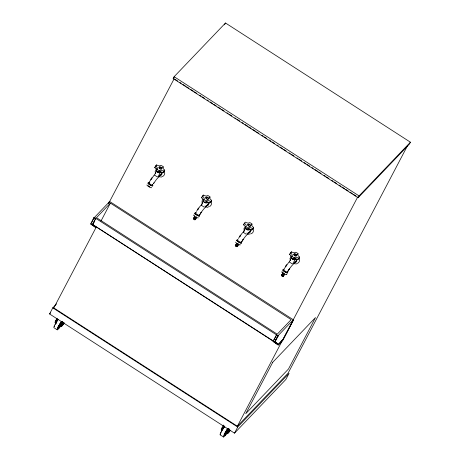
<?xml version="1.0" encoding="UTF-8"?>
<svg xmlns="http://www.w3.org/2000/svg" width="460" height="460" viewBox="0 0 460 460"><rect width="100%" height="100%" fill="white"/><g stroke="black" fill="none" stroke-linecap="round" stroke-linejoin="round"><path stroke-width="0.69" d="M205.074 205.775L205.028 206.425M247.054 232.835L247.003 233.479M282.894 272.556L283.13 272.889M287.092 273.711L286.655 274.517M202.084 200.727L202.084 203.09M60.277 324.375L59.277 326.41L59.604 326.675L58.788 327.014L59.001 325.927L58.42 326.997A5.888 0.77 -57.2 0 0 58.989 327.848L59.668 327.072A5.888 0.77 -57.2 0 0 61.301 324.858M58.926 326.301L59.133 326.893L59.719 326.462L58.943 326.767M58.978 327.141L59.19 326.054L61.151 323.518M59.133 326.893L59.334 325.881M226.602 431.399L225.526 433.573L225.854 433.832C223.267 435.338 229.155 428.392 226.257 431.739M224.359 435.269A5.888 0.77 -57.2 0 0 224.888 434.786L225.233 435.01C229.62 425.04 224.721 437.437 225.377 432.935M226.952 431.428L226.423 431.1M227.901 430.14L228.574 428.72M227.941 429.858L227.608 430.364M158.154 176.554L158.234 176.261M62.33 321.563L60.973 324.064M61.375 323.276L61.433 322.903M61.617 323.087L61.726 322.477M225.245 433.084L225.296 433.929M61.168 323.932L59.553 326.997L61.174 324.421L61.812 324.892A4.1 0.54 -57.2 0 0 61.49 326.542A4.1 0.54 -57.2 0 0 64.055 323.23M227.412 431.089L225.233 435.01A5.888 0.77 -57.2 0 1 224.664 434.154L224.474 434.033M60.852 323.949L60.507 323.725L60.766 323.541M59.512 326.347L60.829 324.047M61.726 322.046L61.249 323.133M61.013 323.834L58.989 327.848L58.644 327.623M62.083 321.626L61.352 323.11L61.059 322.782L60.904 323.064M61.784 322.558L61.462 323.075M62.761 321.643L61.669 323.092L61.324 322.868M226.763 431.48L226.015 433.009L226.36 433.234L227.539 431.652M227.223 431.227L227.119 430.75M228.212 428.714L227.493 430.29M227.211 430.985L224.664 434.154L225.176 433.119A5.888 0.77 -57.2 0 1 228.028 428.53M227.499 430.514L228.327 428.789M227.913 430.255L229.011 428.8M90.643 223.928L95.852 227.55L90.643 223.928L93.972 217.591L94.455 217.442M94.248 217.304L91.316 223.422M93.828 218.638L94.524 217.373M92.241 224.957L95.737 218.448L94.346 217.557L109.693 201.509L293.503 319.89L282.762 340.342L278.283 345.034L273.073 341.412L276.569 334.897L273.349 341.027M95.801 218.379L92.517 224.578L96.088 227.136M93.731 222.91L94.651 221.162M234.502 433.165L237.722 427.041L289.081 373.336L285.867 379.46L234.502 433.165L49.571 313.961L52.785 307.838L56.586 303.865M173.167 78.539L174.133 76.705L225.498 23L410.429 142.203L409.463 144.043L358.104 197.748L173.167 78.539L174.156 77.51M108.364 203.383L109.681 201.52M108.497 203.245L109.474 201.382M53.814 307.935L96.14 227.315M108.899 202.894L174.185 78.666M100.981 221.059L110.4 203.113L291.168 319.631L277.248 334.184L96.485 217.666L110.4 203.113M56.902 318.498L55.637 320.907A4.1 0.54 -57.2 0 0 55.315 322.558M57.5 318.74L56.177 321.258A4.1 0.54 -57.2 0 0 56.695 322.029M59.984 326.031L62.594 322.029M63.077 322.477L61.812 324.892L64.135 322.466M224.532 24.84L225.498 23M154.744 167.63L155.595 166.008A10.137 5.652 27.7 0 1 156.636 164.916A3.479 1.943 27.7 0 0 160.914 165.347A3.979 2.219 27.7 0 1 163.26 166.853A3.404 1.897 27.7 0 0 164.743 170.091L163.892 171.712A3.893 2.168 27.7 0 1 162.777 172.88A3.393 1.892 27.7 0 0 158.585 172.488A4.485 2.501 27.7 0 1 156.302 171.011A3.553 1.984 27.7 0 0 154.744 167.63A10.137 5.652 27.7 0 1 155.302 166.928M156.636 164.916L155.785 166.537A10.137 5.652 27.7 0 0 155.532 166.727M156.302 171.011L157.153 169.389A3.553 1.984 27.7 0 0 155.595 166.008M154.502 174.915L156.791 170.556M158.585 172.488L159.436 170.867A3.393 1.892 27.7 0 1 163.628 171.258A3.893 2.168 27.7 0 0 164.743 170.091M158.05 176.807L160.35 172.425M162.69 167.934L163.26 166.853M162.777 172.88L163.628 171.258M201.543 197.794L202.394 196.173A10.137 5.652 27.7 0 1 203.435 195.08A3.479 1.943 27.7 0 0 207.713 195.511A3.979 2.219 27.7 0 1 210.053 197.018A3.404 1.897 27.7 0 0 211.542 200.255L210.691 201.877A3.893 2.168 27.7 0 1 209.576 203.044A3.393 1.892 27.7 0 0 205.378 202.647A4.485 2.501 27.7 0 1 203.096 201.175A3.553 1.984 27.7 0 0 201.543 197.794A10.137 5.652 27.7 0 1 202.101 197.093M202.866 196.161L203.435 195.08M203.096 201.175L203.947 199.554A3.553 1.984 27.7 0 0 202.394 196.173M201.296 205.074L203.584 200.715M205.378 202.647L206.23 201.026A3.393 1.892 27.7 0 1 210.427 201.422A3.893 2.168 27.7 0 0 211.542 200.255M209.484 198.099L210.053 197.018M209.576 203.044L210.427 201.422M243.518 224.848L244.369 223.226A10.137 5.652 27.7 0 1 245.41 222.14A3.479 1.943 27.7 0 0 249.688 222.565A3.979 2.219 27.7 0 1 252.028 224.077A3.404 1.897 27.7 0 0 253.517 227.315L252.666 228.936A3.893 2.168 27.7 0 1 251.551 230.103A3.393 1.892 27.7 0 0 247.353 229.707A4.485 2.501 27.7 0 1 245.071 228.229A3.553 1.984 27.7 0 0 243.518 224.848A10.137 5.652 27.7 0 1 244.559 223.761M245.071 228.229L245.922 226.607A3.553 1.984 27.7 0 0 244.369 223.226M243.271 232.133L245.559 227.775M247.353 229.707L248.21 228.085A3.393 1.892 27.7 0 1 252.402 228.482A3.893 2.168 27.7 0 0 253.517 227.315M251.459 225.158L252.028 224.077M251.551 230.103L252.402 228.482M289.576 254.541L290.427 252.919A10.137 5.652 27.7 0 1 291.467 251.827A3.479 1.943 27.7 0 0 295.745 252.258A3.979 2.219 27.7 0 1 298.086 253.765A3.404 1.897 27.7 0 0 299.575 257.002L298.724 258.623A3.893 2.168 27.7 0 1 297.608 259.791A3.393 1.892 27.7 0 0 293.417 259.394A4.485 2.501 27.7 0 1 291.134 257.922A3.553 1.984 27.7 0 0 289.576 254.541A10.137 5.652 27.7 0 1 290.133 253.839M290.616 253.448L291.467 251.827M291.134 257.922L291.985 256.3A3.553 1.984 27.7 0 0 290.427 252.919M289.334 261.82L291.623 257.462M293.417 259.394L294.268 257.772A3.393 1.892 27.7 0 1 298.459 258.169A3.893 2.168 27.7 0 0 299.575 257.002M297.522 254.846L298.086 253.765M292.882 263.718L295.182 259.336M297.608 259.791L298.459 258.169M221.559 429.72A4.1 0.54 -57.2 0 1 221.881 428.065L223.462 425.051M223.744 425.902L222.421 428.415A4.1 0.54 -57.2 0 0 222.939 429.186M225.043 434.884L225.659 433.705M227.562 433.015A4.1 0.54 -57.2 0 1 227.516 431.698L228.838 429.186M274.741 341.918L276.029 339.468M276.667 338.244L277.955 335.794L293.296 319.757M293.503 319.89L282.952 339.871L278.674 344.344L274.925 341.665L276.494 338.669M278.283 345.034L274.672 342.441L278.064 335.679M278.271 335.811L274.925 341.665M229.321 429.64L228.056 432.049A4.1 0.54 -57.2 0 0 227.734 433.699A4.1 0.54 -57.2 0 0 230.299 430.387M53.118 307.487L237.354 426.247L357.725 196.972M358.104 197.748L359.065 195.908L410.429 142.203M407.428 145.866L288.058 373.232L237.354 426.247M61.105 322.109A5.888 0.77 -57.2 0 0 58.811 325.887L60.013 324.288L59.679 325.18M60.76 323.288L58.42 326.997L59.219 326.025L58.868 325.801L58.075 326.772M60.507 323.725L61.726 321.609L60.047 324.421M60.938 323.604L59.691 325.151M60.967 323.828L60.645 323.443M61.255 323.351L61.514 322.995M62.393 322.684L62.83 321.891L61.531 323.374M225.48 432.21L225.825 432.434L225.176 433.119L228.051 428.961M226.981 431.031L227.384 430.37M227.096 430.916L227.533 430.163M199.283 215.458L201.399 212.094L199.209 215.544A2.283 0.707 30.3 0 1 198.927 215.625M287.322 272.205L289.432 268.841L287.247 272.291A2.817 0.535 31.3 0 1 286.695 272.751A2.817 0.535 31.3 0 1 283.555 270.923A2.817 0.535 31.3 0 1 283.107 269.859M60.852 323.662L61.283 323.006M226.906 430.646L226.176 431.503M148.54 183.017L154.123 175.162M283.371 269.928L288.955 262.073M154.031 182.781L153.49 183.62L156.567 179.279L161.034 174.518M241.264 242.265A2.283 0.707 30.3 0 1 241.258 242.518L243.374 239.148L241.189 242.604A2.283 0.707 30.3 0 1 240.453 242.627M196.443 211.387L199.991 206.39L202.388 203.791M238.418 238.441L241.966 233.444L244.369 230.845M60.662 323.489L61.692 321.73M200.83 212.945L203.366 209.444L207.834 204.683M242.805 239.999L245.341 236.503L249.809 231.742M288.863 269.686L291.398 266.19L295.866 261.43M60.197 325.91L61.289 324.426L60.179 325.933M227.154 430.221L227.786 429.979M226.423 433.09L227.533 431.589M61.531 322.448L61.582 322.621M61.364 323.202L61.117 322.541M60.99 323.667L59.328 325.898M227.786 429.847L228.143 429.789M227.602 430.272L228.89 428.726M227.775 430.537L228.643 429.548M49.571 313.961L50.56 312.926M57.029 319.453L55.637 320.907L56.177 321.258L58.035 319.315M282.82 339.658L278.674 344.344M282.75 339.842L278.311 344.482L277.288 343.752M224.739 425.989L222.421 428.415L221.881 428.065M227.516 431.698L228.447 430.732M229.914 430.106L228.056 432.049L227.424 431.578M58.788 327.014L59.415 326.548L58.794 327.727A5.888 0.77 -57.2 0 1 57.914 327.675M227.677 430.06L227.476 429.709M225.136 434.165L225.762 433.504M61.404 322.454L61.761 322.914L61.312 322.541M193.614 218.27L193.867 218.695M281.652 275.017L281.899 275.442M148.149 185.604L148.298 185.978M161.65 177.025L158.533 176.692M296.481 263.936L293.365 263.603M207.702 207.31L205.327 206.856M282.543 273.671L282.618 274.005M282.135 274.344L282.313 274.769M284.165 274.873L284.458 274.936L284.09 274.545M281.721 275.022L281.434 274.959L282.02 275.534M238.953 244.231L238.372 244.041M248.889 234.353L247.308 233.916M193.562 218.184L193.884 218.333M193.775 218.293L193.395 218.253L194.258 218.977M195.218 219.454L195.236 219.144M236.359 243.892L236.727 244.013M235.75 245.352L235.37 245.312L235.646 245.582M282.635 273.694L282.25 273.608L282.842 274.183M283.665 275.529L284.044 275.615L283.768 275.298M195.931 218.074L196.42 218.189L196.173 217.839M194.292 217.655L193.804 217.54L194.275 218.023M195.523 218.747L196.012 218.868L195.759 218.511M195.109 219.42L195.598 219.541L195.23 219.086M236.681 244.041L236.193 243.921L236.664 244.404M237.084 246.48L237.544 246.623L237.423 246.336M237.302 246.6L236.831 246.37M282.112 274.281L282.055 274.522M283.366 276.293L283.021 276.121M196.673 217.103L196.242 216.907M194.827 217.034L194.218 216.861L194.683 217.344M196.023 218.155L195.672 217.959M195.615 218.828L195.264 218.638M237.785 245.082L238.188 245.007M235.698 245.91L235.227 245.864L237.009 246.755M284.061 274.902L283.084 274.39M283.653 275.575L283.153 275.31M281.756 275.597C280.174 275.258 284.05 277.558 282.877 276.276M149.742 186.886L149.092 186.547M284.573 273.792L283.923 273.458M195.885 218.097L195.379 217.81M195.471 218.776L195.12 218.563M193.855 218.914C192.027 218.258 195.667 220.777 194.948 219.615M195.063 219.449L194.706 219.242M237.647 245.019L238.366 245.278L238.119 244.939M237.239 245.692L237.987 245.922L237.515 245.439M237.038 246.508L236.382 246.129M283.918 274.844L283.251 274.499M283.51 275.523L283.003 275.229M282.888 276.058L283.636 276.287L283.164 275.805M194.908 219.38L194.557 219.161M195.563 217.948L194.879 217.534M194.821 218.396L195.149 218.621M237.538 245.002L236.86 244.593M236.946 245.542L237.711 245.611M237.13 245.68L236.29 245.157M282.779 276.04L281.94 275.523M238.05 243.875L237.475 243.518M194.982 218.529L194.315 218.097M194.568 219.202L193.907 218.776M283.285 273.947L283.63 274.154M283.015 275.275L282.354 274.844M157.377 176.968L154.594 175.139M204.177 207.126L201.388 205.298M246.152 234.186L243.363 232.357M292.209 263.873L289.426 262.045M236.371 246.157L235.882 245.83M282.428 275.845L282.095 275.632M174.133 76.705L359.065 195.908M175.151 79.396L177.56 80.948M179.975 82.507L181.177 83.283M182.988 84.45L185.397 86.003M186.605 86.779L189.014 88.337M190.825 89.499L193.234 91.057M194.442 91.833L196.851 93.386M199.87 95.329L201.072 96.105M202.279 96.882L204.694 98.44M207.103 99.992L208.311 100.769M210.117 101.936L212.531 103.488M213.733 104.27L216.148 105.823M217.954 106.99L220.369 108.543M221.57 109.319L223.986 110.871M226.998 112.815L228.206 113.597M229.408 114.373L231.823 115.926M234.836 117.869L236.043 118.645M237.245 119.422L239.66 120.98M242.069 122.532L243.277 123.309M245.088 124.476L247.497 126.028M248.705 126.805L251.114 128.363M252.925 129.53L255.334 131.083M256.542 131.859L258.951 133.411M261.964 135.355L263.172 136.131M264.379 136.913L266.788 138.466M269.203 140.018L271.009 141.185M272.216 141.962L274.626 143.52M277.041 145.072L278.242 145.849M280.054 147.016L282.463 148.568M283.67 149.345L286.08 150.903M289.098 152.846L290.3 153.623M291.508 154.399L293.917 155.952M296.936 157.895L298.137 158.671M299.345 159.453L301.754 161.006M304.169 162.558L305.975 163.725M307.182 164.502L309.597 166.06M312.006 167.612L313.214 168.389M315.019 169.556L317.434 171.108M318.636 171.885L321.051 173.443M324.064 175.386L325.272 176.163M326.473 176.939L328.888 178.492M331.901 180.435L333.109 181.211M334.311 181.987L336.726 183.546M339.135 185.098L340.946 186.265M342.148 187.042L344.563 188.594M345.77 189.376L348.18 190.929M349.991 192.096L352.4 193.648M353.608 194.425L356.017 195.983M94.409 217.488L277.955 335.794M276.402 335.07L278.001 336.099M93.972 217.591L95.571 218.621M273.533 341.142L92.587 224.509L274.085 341.763M275.897 342.93L277.708 344.097M273.073 341.412L274.672 342.441M52.785 307.838L237.722 427.041M61.899 322.632L61.548 322.224L61.519 322.529M227.073 431.204L226.924 431.652L226.521 431.348M60.415 323.909L60.864 324.283L60.513 324.058M226.262 431.445L225.693 432.383M226.964 432.394L226.441 433.067M226.924 432.521L226.349 433.262M59.236 325.053L59.449 325.226M59.771 325.853L60.116 326.077M225.112 432.958L225.463 433.182M58.581 325.737L58.926 325.962A5.888 0.77 -57.2 0 1 61.784 321.373M225.377 434.05L225.917 434.228A5.888 0.77 -57.2 0 0 227.55 432.015M57.276 329.843L53.952 327.704A7.492 0.983 -57.2 0 1 57.885 319.683M220.202 434.861L223.52 437M283.383 274.942L283.532 275.051M236.239 246.037L235.623 245.623M148.89 186.427L148.407 186.076M282.975 274.281L282.624 274.062M236.503 245.266L236.032 244.95M194.528 218.207L194.177 217.994M275.252 342.286L276.27 343.016M275.902 342.855L276.92 343.591M92.328 224.152L94.651 225.837M283.532 273.205L283.239 272.987M282.428 274.861L281.917 274.459M283.124 275.724L283.486 276.029M236.785 244.496L236.446 244.271M283.987 274.453L284.309 274.677M236.25 245.077L235.934 244.852M235.842 245.755L235.52 245.525M194.172 217.931L193.879 217.712M290.392 260.613L289.978 258.267M244.335 230.926L243.915 228.58M155.56 173.708L155.146 171.356M248.521 229.287L248.503 228.792A1.305 0.73 27.7 0 1 248.245 229.511A1.305 0.73 27.7 0 1 247.026 229.321M206.546 202.227L206.528 201.739A1.305 0.73 27.7 0 1 206.201 202.475A1.305 0.73 27.7 0 1 204.878 202.164M159.729 171.574L159.752 172.069M227.148 432.354A5.888 0.77 -57.2 0 1 226.59 433.136M225.118 434.936A5.888 0.77 -57.2 0 1 224.256 435.574M225.728 431.842A5.888 0.77 -57.2 0 1 227.913 428.461M224.658 426.753A4.1 0.54 -57.2 0 1 224.077 427.645M220.627 434.66A7.492 0.983 -57.2 0 1 224.135 426.84M220.765 433.176A6.382 0.839 -57.2 0 1 221.105 432.308M221.657 431.187A6.382 0.839 -57.2 0 1 224.756 426.213M227.2 432.9A7.492 0.983 -57.2 0 1 223.364 436.69A7.492 0.983 -57.2 0 1 227.453 428.979M61.186 324.783A5.888 0.77 -57.2 0 1 59.553 326.997M54.544 326.767A6.382 0.839 -57.2 0 1 54.521 326.019M55.413 324.024A6.382 0.839 -57.2 0 1 57.592 320.39M60.956 325.743A7.492 0.983 -57.2 0 1 57.12 329.527A7.492 0.983 -57.2 0 1 61.209 321.822M55.683 324.202A6.382 0.839 -57.2 0 1 56.407 322.897M60.95 326.192A4.1 0.54 -57.2 0 1 61.272 324.541M299.144 257.991A5.026 4.123 43.7 0 1 296.924 263.528M290.363 257.813A5.026 4.123 43.7 0 1 291.174 255.783M296.315 258.888A2.909 2.386 43.7 0 1 294.371 262.591M286.959 272.366A2.283 0.707 30.3 0 1 286.752 272.36M286.517 272.32A2.283 0.707 30.3 0 1 286.246 272.245M283.567 269.784A2.283 0.707 30.3 0 1 283.935 269.773M287.253 271.797A2.283 0.707 30.3 0 1 287.247 272.291M295.556 258.744A2.283 1.869 43.7 0 1 296.142 260.906A2.283 1.869 43.7 0 1 294.532 262.033M294.486 258.738A1.19 0.667 27.7 0 1 293.917 259.198A1.19 0.667 27.7 0 1 292.767 258.779M295.222 258.784A2.012 1.121 27.7 0 1 293.02 259.463A2.012 1.121 27.7 0 1 291.87 257.203M287.253 272.377A2.633 0.5 31.3 0 1 285.119 271.94A2.633 0.5 31.3 0 1 283.072 269.939M287.264 271.406A2.633 0.5 31.3 0 1 286.965 272.055A2.633 0.5 31.3 0 1 283.78 270.135A2.633 0.5 31.3 0 1 284.073 269.485M287.477 271.147A1.897 0.362 31.3 0 1 287.351 271.268M286.246 274.39A2.656 0.506 31.3 0 1 283.458 273.476A2.656 0.506 31.3 0 1 282.308 271.848M294.268 257.772A4.485 2.501 27.7 0 1 291.985 256.3M298.724 258.623A3.404 1.897 27.7 0 1 298.298 258.319M296.476 255.191A1.506 0.839 27.7 0 1 295.492 256.053A1.506 0.839 27.7 0 1 293.785 254.719A1.506 0.839 27.7 0 1 295.13 254.133M295.561 254.311A1.506 0.839 27.7 0 1 296.389 255.03M294.63 258.75A1.305 0.73 27.7 0 1 294.003 259.256A1.305 0.73 27.7 0 1 292.75 258.79M294.544 258.738A1.305 0.73 27.7 0 1 293.894 258.756M294.929 258.715A1.506 0.839 27.7 0 1 293.491 258.75M211.105 201.244A5.026 4.123 43.7 0 1 209.587 206.528M208.892 206.781A5.026 4.123 43.7 0 1 208.133 206.908M202.463 200.324A5.026 4.123 43.7 0 1 203.136 199.042M208.282 202.141A2.909 2.386 43.7 0 1 206.333 205.844M198.72 215.613A2.283 0.707 30.3 0 1 198.478 215.573M195.408 213.589A2.283 0.707 30.3 0 1 195.333 213.428M207.742 202.273A2.283 1.869 43.7 0 1 206.816 205.263M206.39 201.75A1.19 0.667 27.7 0 1 206.091 202.429A1.19 0.667 27.7 0 1 204.878 202.141M206.994 201.618A2.012 1.121 27.7 0 1 205.706 202.963A2.012 1.121 27.7 0 1 203.527 200.882M199.197 215.516A2.817 0.535 31.3 0 1 198.565 215.97A2.817 0.535 31.3 0 1 195.339 214.021A2.817 0.535 31.3 0 1 195.299 213.164M199.065 215.458A2.633 0.5 31.3 0 1 198.565 215.918A2.633 0.5 31.3 0 1 195.621 214.205A2.633 0.5 31.3 0 1 195.201 213.21M199.433 214.855A2.633 0.5 31.3 0 1 198.743 215.24A2.633 0.5 31.3 0 1 195.667 213.319A2.633 0.5 31.3 0 1 196.035 212.738M199.404 214.314A1.897 0.362 31.3 0 1 199.393 214.504M198.266 217.764A2.656 0.506 31.3 0 1 195.598 216.838A2.656 0.506 31.3 0 1 193.89 215.038M194.057 215.056A2.656 0.506 31.3 0 1 194.269 215.107M206.23 201.026A4.485 2.501 27.7 0 1 203.947 199.554M210.691 201.877A3.404 1.897 27.7 0 1 210.26 201.572M207.73 197.685A1.506 0.839 27.7 0 1 208.276 199.209A1.506 0.839 27.7 0 1 206.172 198.657A1.506 0.839 27.7 0 1 206.281 197.305M206.873 197.328A1.506 0.839 27.7 0 1 207.523 197.57M206.827 201.658A1.305 0.73 27.7 0 1 206.367 202.032M207.017 201.739A1.506 0.839 27.7 0 1 206.103 202.176M253.08 228.304A5.026 4.123 43.7 0 1 250.867 233.841M250.108 233.962A5.026 4.123 43.7 0 1 249.32 233.944M244.3 228.125A5.026 4.123 43.7 0 1 244.438 227.378M250.257 229.195A2.909 2.386 43.7 0 1 248.308 232.904M238.659 241.822A2.283 0.707 30.3 0 1 238.372 241.626M238.102 241.425A2.283 0.707 30.3 0 1 237.383 240.649M237.285 240.35A2.283 0.707 30.3 0 1 237.389 240.154M249.234 228.804A2.283 1.869 43.7 0 1 250.125 231.069A2.283 1.869 43.7 0 1 248.475 232.346M248.365 228.804A1.19 0.667 27.7 0 1 248.13 229.465A1.19 0.667 27.7 0 1 247.02 229.293M246.853 229.195A1.19 0.667 27.7 0 1 246.456 228.85M249.09 228.884A2.012 1.121 27.7 0 1 247.825 230.046A2.012 1.121 27.7 0 1 245.519 228.327M241.172 242.575A2.817 0.535 31.3 0 1 240.637 243.064A2.817 0.535 31.3 0 1 237.492 241.23A2.817 0.535 31.3 0 1 237.044 240.172M241.195 242.69A2.633 0.5 31.3 0 1 239.591 242.546A2.633 0.5 31.3 0 1 236.831 240.419M236.837 240.327A2.633 0.5 31.3 0 1 237.176 240.269M241.201 241.718A2.633 0.5 31.3 0 1 240.908 242.368A2.633 0.5 31.3 0 1 237.716 240.448A2.633 0.5 31.3 0 1 238.015 239.798M241.304 241.264A1.897 0.362 31.3 0 1 241.287 241.575M240.08 244.553A2.656 0.506 31.3 0 1 238.107 244.214A2.656 0.506 31.3 0 1 235.75 242.115M248.21 228.085A4.485 2.501 27.7 0 1 245.922 226.607M250.476 225.659A1.506 0.839 27.7 0 1 248.71 226.113A1.506 0.839 27.7 0 1 248.095 224.405M249.067 224.445A1.506 0.839 27.7 0 1 249.705 224.744M250.062 225.026A1.506 0.839 27.7 0 1 250.211 225.181M246.853 229.218A1.305 0.73 27.7 0 1 246.416 228.844M248.768 228.827A1.305 0.73 27.7 0 1 247.647 229.017M248.992 228.792A1.506 0.839 27.7 0 1 247.647 229.143M163.904 170.327A5.026 4.123 43.7 0 1 162.092 176.623M155.532 170.901A5.026 4.123 43.7 0 1 155.67 170.16M155.94 169.475A5.026 4.123 43.7 0 1 156.86 168.377M161.483 171.977A2.909 2.386 43.7 0 1 159.539 175.685M150.196 184.788A2.283 0.707 30.3 0 1 149.333 184.201M148.89 183.799A2.283 0.707 30.3 0 1 148.73 183.603M148.54 183.27A2.283 0.707 30.3 0 1 148.517 183.132M152.49 185.046A2.283 0.707 30.3 0 1 152.49 185.294M160.724 171.833A2.283 1.869 43.7 0 1 161.31 173.995A2.283 1.869 43.7 0 1 159.701 175.122M159.655 171.827A1.19 0.667 27.7 0 1 159.005 172.287A1.19 0.667 27.7 0 1 157.803 171.752A1.305 0.73 27.7 0 0 159.085 172.345A1.305 0.73 27.7 0 0 159.798 171.839M160.39 171.873A2.012 1.121 27.7 0 1 158.763 172.764A2.012 1.121 27.7 0 1 156.716 170.907M152.57 185.541A2.817 0.535 31.3 0 1 150.098 184.96A2.817 0.535 31.3 0 1 148.275 182.948M152.53 185.616A2.633 0.5 31.3 0 1 149.931 184.816A2.633 0.5 31.3 0 1 148.407 183.045M152.433 184.5A2.633 0.5 31.3 0 1 152.133 185.15A2.633 0.5 31.3 0 1 148.948 183.224A2.633 0.5 31.3 0 1 149.241 182.574M152.645 184.236A1.897 0.362 31.3 0 1 152.519 184.356M149.759 182.861A1.897 0.362 31.3 0 1 149.615 182.723M151.415 187.484A2.656 0.506 31.3 0 1 149.161 186.892A2.656 0.506 31.3 0 1 146.976 184.897M159.436 170.867A4.485 2.501 27.7 0 1 157.153 169.389M163.892 171.712A3.404 1.897 27.7 0 1 163.467 171.413M161.702 168.435A1.506 0.839 27.7 0 1 160.517 169.113A1.506 0.839 27.7 0 1 158.947 167.756A1.506 0.839 27.7 0 1 160.298 167.221M160.73 167.405A1.506 0.839 27.7 0 1 161.121 167.658M161.293 167.802A1.506 0.839 27.7 0 1 161.558 168.118M159.712 171.827A1.305 0.73 27.7 0 1 158.873 171.798M160.097 171.804A1.506 0.839 27.7 0 1 158.66 171.839M235.784 244.593L236.164 244.68L235.784 244.593M62.37 325.03L63.175 323.892L62.37 325.03M228.614 432.187L229.425 431.049L228.614 432.187M272.745 362.256L245.732 413.707L288.489 369L315.497 317.549L272.745 362.256M151.374 178.658L150.857 179.388L151.932 177.882L151.374 178.658M198.168 208.823L197.65 209.547L198.731 208.046L198.168 208.823M240.143 235.882L239.625 236.607L240.706 235.106L240.143 235.882M286.206 265.57L285.689 266.294L286.764 264.793L286.206 265.57M294.302 255.076A1.506 0.839 27.7 0 0 296.642 255.49A1.506 0.839 27.7 0 0 294.981 253.788A1.506 0.839 27.7 0 0 294.302 255.076M196.184 212.503A1.897 0.362 31.3 0 0 196.184 212.566M206.264 198.335A1.506 0.839 27.7 0 0 208.61 198.743A1.506 0.839 27.7 0 0 206.948 197.041A1.506 0.839 27.7 0 0 206.264 198.335M248.239 225.388A1.506 0.839 27.7 0 0 250.585 225.797A1.506 0.839 27.7 0 0 248.923 224.1A1.506 0.839 27.7 0 0 248.239 225.388M159.47 168.17A1.506 0.839 27.7 0 0 161.811 168.578A1.506 0.839 27.7 0 0 160.149 166.882A1.506 0.839 27.7 0 0 159.47 168.17"/></g></svg>
